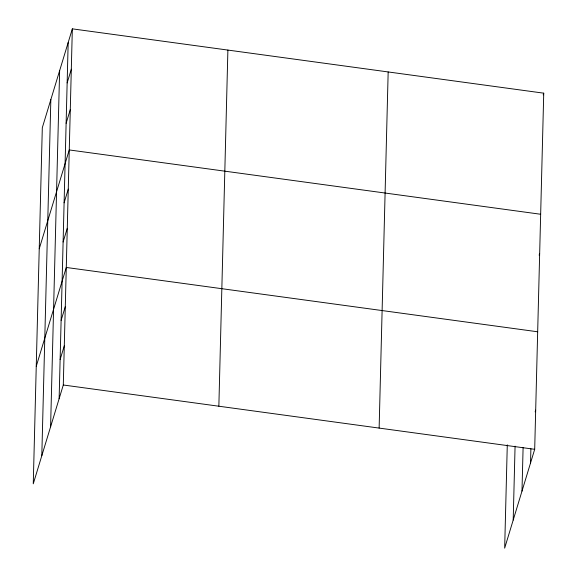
<?xml version="1.0" encoding="UTF-8"?>
<svg xmlns="http://www.w3.org/2000/svg" width="577" height="577" viewBox="0 0 577 577"><rect width="100%" height="100%" fill="white"/><g stroke="black" fill="none" stroke-linecap="round" stroke-linejoin="round"><path stroke-width="0.87" d="M41.804 455.736L50.841 99.597M50.596 426.792L59.633 70.654M59.128 398.7L68.173 42.561M72.334 28.85L42.309 127.69L33.264 483.829L63.297 384.996L72.334 28.85L543.736 93.171L534.691 449.31L504.666 548.15L507.284 444.867M218.856 406.222L227.893 50.076M379.132 428.091L388.17 71.945M513.198 520.057L515.073 446.158M521.99 491.114L523.101 447.485M530.53 463.021L530.89 448.776M67.148 82.922L71.31 69.211M66.124 123.283L70.286 109.58M39.236 248.774L69.262 149.941L540.656 214.255M64.105 202.823L68.266 189.112M63.109 242.001L67.271 228.29M36.25 366.301L66.276 267.468L537.677 331.782M61.119 320.35L65.288 306.647M60.123 359.529L64.292 345.818M543.209 94.88L543.736 93.171M539.142 255.149L539.668 253.433M535.167 411.848L535.687 410.139M63.297 384.996L534.691 449.31"/></g></svg>
